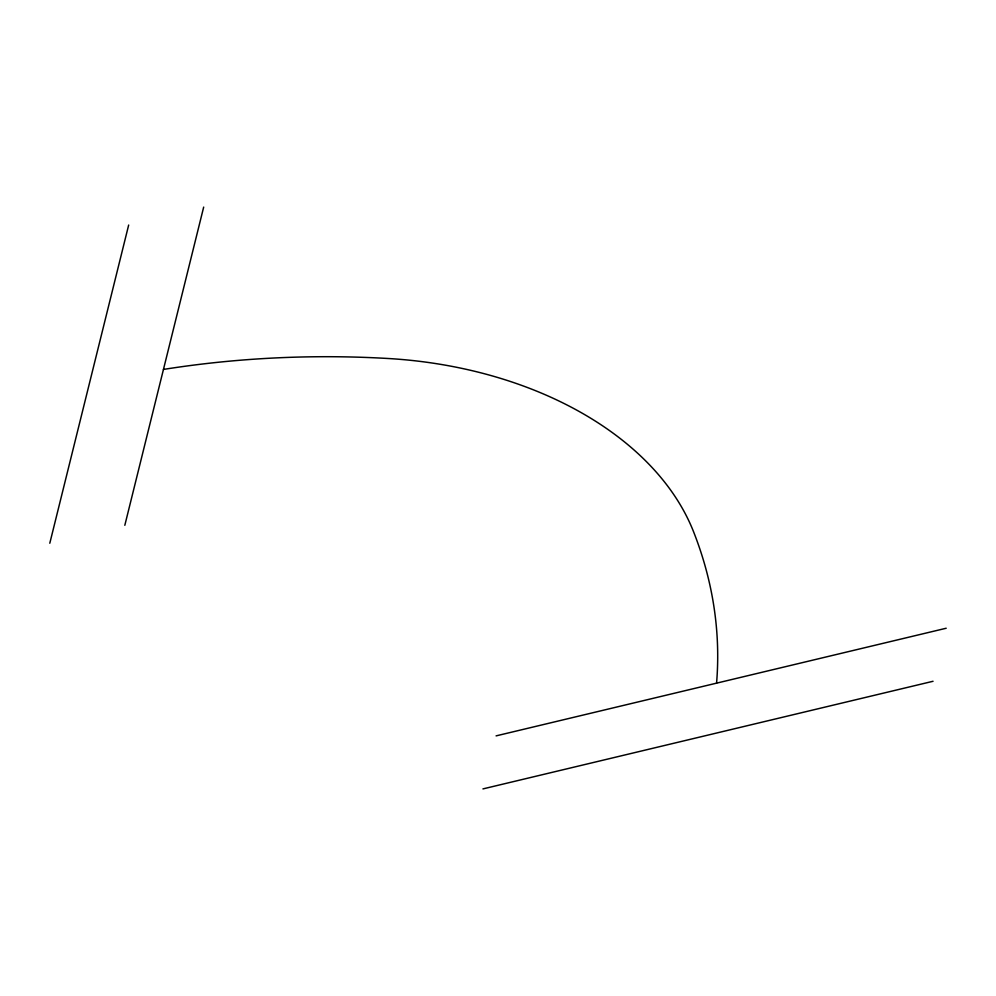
<?xml version="1.0" encoding="UTF-8"?>
<svg xmlns="http://www.w3.org/2000/svg" width="996" height="996" viewBox="0 0 996 996"><rect width="100%" height="100%" fill="white"/><g stroke="black" fill="none" stroke-linecap="round" stroke-linejoin="round"><path stroke-width="1.49" d="M49.8 543.243L128.671 225.034M124.824 525.303L203.682 207.093M496.083 735.882L946.2 628.239M482.935 788.907L933.053 681.276M163.456 369.429A716.112 481.952 1.4 0 1 387.917 358.485A339.586 228.545 1.4 0 1 693.614 531.876A716.112 481.952 1.4 0 1 716.572 683.156"/></g></svg>
